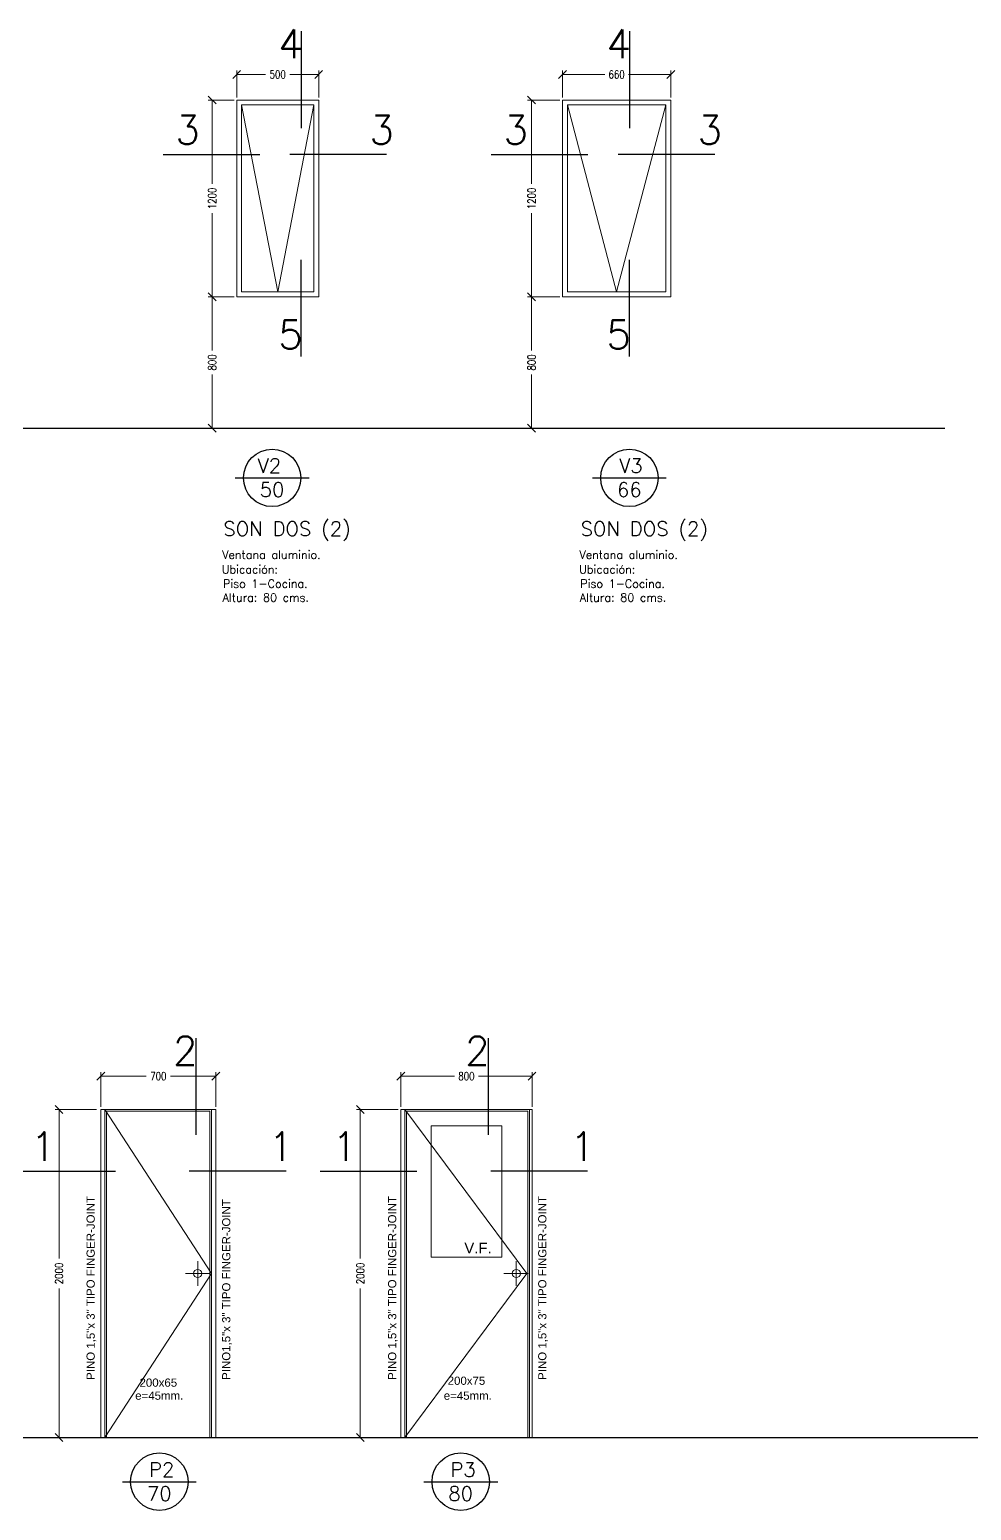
# Model space of a CAD drawing. Header units: metres. Extents: x -40 to 265, y 63 to 163.
# Drawn here: x 253.64 to 259.38, y 145.2 to 154.23 of the extents above; entities that cross this region are included whole.
import ezdxf
from ezdxf.enums import TextEntityAlignment as Align

# ---------------------------------------------------------------- set-up
doc = ezdxf.new("R2010")
doc.units = ezdxf.units.M
doc.header["$LTSCALE"] = 5
doc.header["$MEASUREMENT"] = 0
doc.layers.get('0').update_dxf_attribs({"color": 30})
doc.layers.get('DEFPOINTS').update_dxf_attribs({"color": 210})
for name, color, linetype, lineweight in [('A-ANNO-DIMS', 3, 'Continuous', 18), ('A-ANNO-TEXT', 3, 'Continuous', 18), ('A-DETL-GRPH', 4, 'Continuous', 25), ('A-DETL-MBND', 3, 'Continuous', 18), ('A-DETL-MCUT', 4, 'Continuous', 25)]:
    doc.layers.add(name, color=color, linetype=linetype, lineweight=lineweight)
doc.styles.add('E-ARIAL', font='arial.ttf')
doc.styles.add('E-ROMANS', font='romans.shx', dxfattribs={"width": 0.8})
doc.dimstyles.new('E-0020_TICK_24', dxfattribs={"dimscale": 0.001, "dimtxt": 48, "dimasz": 48, "dimexe": 24, "dimexo": 16, "dimgap": 24, "dimtad": 0, "dimdec": 0, "dimlfac": 1000, "dimzin": 0, "dimdsep": 46, "dimtxsty": 'E-ROMANS', "dimblk": 'OBLIQUE', "dimcen": 24, "dimclrd": 256, "dimclre": 256, "dimclrt": 256, "dimadec": 0, "dimazin": 0, "dimtfac": 1, "dimtdec": 0, "dimtmove": 1, "dimatfit": 3, "dimldrblk": 'OPEN90', "dimfxl": 1, "dimtfill": 1, "dimtolj": 1, "dimtzin": 0, "dimlwd": -1, "dimarcsym": 0})

# ---------------------------------------------------------------- blocks, each defined once
blk = doc.blocks.new('_Oblique')
at = {"color": 0, "linetype": 'ByBlock', "lineweight": -2}
blk.add_line((-0.5, -0.5), (0.5, 0.5), dxfattribs=at)
blk = doc.blocks.new('*D129')
at = {"layer": 'A-ANNO-DIMS', "lineweight": -2, "transparency": 16777216}
for p, q in [((254.8977, 153.8124), (254.8977, 153.9761)), ((255.3977, 153.8124), (255.3977, 153.9761))]:
    blk.add_line(p, q, dxfattribs=at)
at = {"layer": 'A-ANNO-DIMS', "transparency": 16777216}
for p, q in [((254.8977, 153.9521), (255.0743, 153.9521)), ((255.3977, 153.9521), (255.2211, 153.9521))]:
    blk.add_line(p, q, dxfattribs=at)
at = {"layer": 'DEFPOINTS', "color": 0, "transparency": 16777216}
for p in [(255.3977, 153.9521), (254.8977, 153.7964), (255.3977, 153.7964)]:
    blk.add_point(p, dxfattribs=at)
at = {"layer": 'A-ANNO-DIMS', "transparency": 16777216, "xscale": 0.048, "yscale": 0.048, "zscale": 0.048, "rotation": 180}
blk.add_blockref('_Oblique', (254.8977, 153.9521), dxfattribs=at)
at = {"layer": 'A-ANNO-DIMS', "transparency": 16777216, "xscale": 0.048, "yscale": 0.048, "zscale": 0.048}
blk.add_blockref('_Oblique', (255.3977, 153.9521), dxfattribs=at)
at = {"layer": 'A-ANNO-DIMS', "transparency": 16777216, "insert": (255.1477, 153.9521), "char_height": 0.048, "attachment_point": 5, "style": 'E-ROMANS', "bg_fill": 3, "box_fill_scale": 1.25, "bg_fill_color": 256, "bg_fill_true_color": 13158600, "bg_fill_transparency": 0}
blk.add_mtext('\\A1;500', dxfattribs=at)
blk = doc.blocks.new('_Open90')
at = {"color": 0, "linetype": 'ByBlock', "lineweight": -2}
for p, q in [((0, 0), (-1, 0)), ((-0.5, 0.5), (0, 0)), ((0, 0), (-0.5, -0.5))]:
    blk.add_line(p, q, dxfattribs=at)
blk = doc.blocks.new('*D131')
at = {"layer": 'A-ANNO-DIMS', "lineweight": -2, "transparency": 16777216}
for p, q in [((254.044, 147.6423), (253.7908, 147.6423)), ((254.044, 145.6423), (253.7908, 145.6423))]:
    blk.add_line(p, q, dxfattribs=at)
at = {"layer": 'A-ANNO-DIMS', "transparency": 16777216}
for p, q in [((253.8148, 147.6423), (253.8148, 146.734)), ((253.8148, 145.6423), (253.8148, 146.5506))]:
    blk.add_line(p, q, dxfattribs=at)
at = {"layer": 'DEFPOINTS', "color": 0, "transparency": 16777216}
for p in [(254.06, 147.6423), (253.8148, 145.6423), (254.06, 145.6423)]:
    blk.add_point(p, dxfattribs=at)
at = {"layer": 'A-ANNO-DIMS', "transparency": 16777216, "xscale": 0.048, "yscale": 0.048, "zscale": 0.048}
for p, rotation in [((253.8148, 147.6423), 90), ((253.8148, 145.6423), 270)]:
    blk.add_blockref('_Oblique', p, dxfattribs=dict(at, rotation=rotation))
at = {"layer": 'A-ANNO-DIMS', "transparency": 16777216, "insert": (253.8148, 146.6423), "char_height": 0.048, "attachment_point": 5, "rotation": 90, "style": 'E-ROMANS', "bg_fill": 3, "box_fill_scale": 1.25, "bg_fill_color": 256, "bg_fill_true_color": 13158600, "bg_fill_transparency": 0}
blk.add_mtext('\\A1;2000', dxfattribs=at)
blk = doc.blocks.new('*D132')
at = {"layer": 'A-ANNO-DIMS', "lineweight": -2, "transparency": 16777216}
for p, q in [((255.8819, 147.6423), (255.6271, 147.6423)), ((255.8819, 145.6423), (255.6271, 145.6423))]:
    blk.add_line(p, q, dxfattribs=at)
at = {"layer": 'A-ANNO-DIMS', "transparency": 16777216}
for p, q in [((255.6511, 147.6423), (255.6511, 146.734)), ((255.6511, 145.6423), (255.6511, 146.5506))]:
    blk.add_line(p, q, dxfattribs=at)
at = {"layer": 'DEFPOINTS', "color": 0, "transparency": 16777216}
for p in [(255.8979, 147.6423), (255.6511, 145.6423), (255.8979, 145.6423)]:
    blk.add_point(p, dxfattribs=at)
at = {"layer": 'A-ANNO-DIMS', "transparency": 16777216, "xscale": 0.048, "yscale": 0.048, "zscale": 0.048}
for p, rotation in [((255.6511, 147.6423), 90), ((255.6511, 145.6423), 270)]:
    blk.add_blockref('_Oblique', p, dxfattribs=dict(at, rotation=rotation))
at = {"layer": 'A-ANNO-DIMS', "transparency": 16777216, "insert": (255.6511, 146.6423), "char_height": 0.048, "attachment_point": 5, "rotation": 90, "style": 'E-ROMANS', "bg_fill": 3, "box_fill_scale": 1.25, "bg_fill_color": 256, "bg_fill_true_color": 13158600, "bg_fill_transparency": 0}
blk.add_mtext('\\A1;2000', dxfattribs=at)
blk = doc.blocks.new('*D135')
at = {"layer": 'A-ANNO-DIMS', "lineweight": -2, "transparency": 16777216}
for p, q in [((254.8817, 153.7964), (254.7246, 153.7964)), ((254.8817, 152.5964), (254.7246, 152.5964))]:
    blk.add_line(p, q, dxfattribs=at)
at = {"layer": 'A-ANNO-DIMS', "transparency": 16777216}
for p, q in [((254.7486, 153.7964), (254.7486, 153.2853)), ((254.7486, 152.5964), (254.7486, 153.1075))]:
    blk.add_line(p, q, dxfattribs=at)
at = {"layer": 'DEFPOINTS', "color": 0, "transparency": 16777216}
for p in [(254.8977, 153.7964), (254.7486, 152.5964), (254.8977, 152.5964)]:
    blk.add_point(p, dxfattribs=at)
at = {"layer": 'A-ANNO-DIMS', "transparency": 16777216, "xscale": 0.048, "yscale": 0.048, "zscale": 0.048}
for p, rotation in [((254.7486, 153.7964), 90), ((254.7486, 152.5964), 270)]:
    blk.add_blockref('_Oblique', p, dxfattribs=dict(at, rotation=rotation))
at = {"layer": 'A-ANNO-DIMS', "transparency": 16777216, "insert": (254.7486, 153.1964), "char_height": 0.048, "attachment_point": 5, "rotation": 90, "style": 'E-ROMANS', "bg_fill": 3, "box_fill_scale": 1.25, "bg_fill_color": 256, "bg_fill_true_color": 13158600, "bg_fill_transparency": 0}
blk.add_mtext('\\A1;1200', dxfattribs=at)
blk = doc.blocks.new('*D136')
at = {"layer": 'A-ANNO-DIMS', "lineweight": -2, "transparency": 16777216}
for p, q in [((256.8677, 153.7964), (256.6712, 153.7964)), ((256.8677, 152.5964), (256.6712, 152.5964))]:
    blk.add_line(p, q, dxfattribs=at)
at = {"layer": 'A-ANNO-DIMS', "transparency": 16777216}
for p, q in [((256.6952, 153.7964), (256.6952, 153.2853)), ((256.6952, 152.5964), (256.6952, 153.1075))]:
    blk.add_line(p, q, dxfattribs=at)
at = {"layer": 'DEFPOINTS', "color": 0, "transparency": 16777216}
for p in [(256.8837, 153.7964), (256.6952, 152.5964), (256.8837, 152.5964)]:
    blk.add_point(p, dxfattribs=at)
at = {"layer": 'A-ANNO-DIMS', "transparency": 16777216, "xscale": 0.048, "yscale": 0.048, "zscale": 0.048}
for p, rotation in [((256.6952, 153.7964), 90), ((256.6952, 152.5964), 270)]:
    blk.add_blockref('_Oblique', p, dxfattribs=dict(at, rotation=rotation))
at = {"layer": 'A-ANNO-DIMS', "transparency": 16777216, "insert": (256.6952, 153.1964), "char_height": 0.048, "attachment_point": 5, "rotation": 90, "style": 'E-ROMANS', "bg_fill": 3, "box_fill_scale": 1.25, "bg_fill_color": 256, "bg_fill_true_color": 13158600, "bg_fill_transparency": 0}
blk.add_mtext('\\A1;1200', dxfattribs=at)
blk = doc.blocks.new('*D137')
at = {"layer": 'A-ANNO-DIMS', "lineweight": -2, "transparency": 16777216}
for p, q in [((256.8837, 153.8124), (256.8837, 153.9761)), ((257.5437, 153.8124), (257.5437, 153.9761))]:
    blk.add_line(p, q, dxfattribs=at)
at = {"layer": 'A-ANNO-DIMS', "transparency": 16777216}
for p, q in [((256.8837, 153.9521), (257.1412, 153.9521)), ((257.5437, 153.9521), (257.2861, 153.9521))]:
    blk.add_line(p, q, dxfattribs=at)
at = {"layer": 'DEFPOINTS', "color": 0, "transparency": 16777216}
for p in [(257.5437, 153.9521), (256.8837, 153.7964), (257.5437, 153.7964)]:
    blk.add_point(p, dxfattribs=at)
at = {"layer": 'A-ANNO-DIMS', "transparency": 16777216, "xscale": 0.048, "yscale": 0.048, "zscale": 0.048, "rotation": 180}
blk.add_blockref('_Oblique', (256.8837, 153.9521), dxfattribs=at)
at = {"layer": 'A-ANNO-DIMS', "transparency": 16777216, "xscale": 0.048, "yscale": 0.048, "zscale": 0.048}
blk.add_blockref('_Oblique', (257.5437, 153.9521), dxfattribs=at)
at = {"layer": 'A-ANNO-DIMS', "transparency": 16777216, "insert": (257.2137, 153.9521), "char_height": 0.048, "attachment_point": 5, "style": 'E-ROMANS', "bg_fill": 3, "box_fill_scale": 1.25, "bg_fill_color": 256, "bg_fill_true_color": 13158600, "bg_fill_transparency": 0}
blk.add_mtext('\\A1;660', dxfattribs=at)
blk = doc.blocks.new('*D141')
at = {"layer": 'A-ANNO-DIMS', "lineweight": -2, "transparency": 16777216}
for p, q in [((254.07, 147.6583), (254.07, 147.869)), ((254.77, 147.6583), (254.77, 147.869))]:
    blk.add_line(p, q, dxfattribs=at)
at = {"layer": 'A-ANNO-DIMS', "transparency": 16777216}
for p, q in [((254.07, 147.845), (254.3466, 147.845)), ((254.77, 147.845), (254.4934, 147.845))]:
    blk.add_line(p, q, dxfattribs=at)
at = {"layer": 'DEFPOINTS', "color": 0, "transparency": 16777216}
for p in [(254.77, 147.845), (254.07, 147.6423), (254.77, 147.6423)]:
    blk.add_point(p, dxfattribs=at)
at = {"layer": 'A-ANNO-DIMS', "transparency": 16777216, "xscale": 0.048, "yscale": 0.048, "zscale": 0.048, "rotation": 180}
blk.add_blockref('_Oblique', (254.07, 147.845), dxfattribs=at)
at = {"layer": 'A-ANNO-DIMS', "transparency": 16777216, "xscale": 0.048, "yscale": 0.048, "zscale": 0.048}
blk.add_blockref('_Oblique', (254.77, 147.845), dxfattribs=at)
at = {"layer": 'A-ANNO-DIMS', "transparency": 16777216, "insert": (254.42, 147.845), "char_height": 0.048, "attachment_point": 5, "style": 'E-ROMANS', "bg_fill": 3, "box_fill_scale": 1.25, "bg_fill_color": 256, "bg_fill_true_color": 13158600, "bg_fill_transparency": 0}
blk.add_mtext('\\A1;700', dxfattribs=at)
blk = doc.blocks.new('*D142')
at = {"layer": 'A-ANNO-DIMS', "lineweight": -2, "transparency": 16777216}
for p, q in [((255.8979, 147.6583), (255.8979, 147.869)), ((256.6979, 147.6583), (256.6979, 147.869))]:
    blk.add_line(p, q, dxfattribs=at)
at = {"layer": 'A-ANNO-DIMS', "transparency": 16777216}
for p, q in [((255.8979, 147.845), (256.2245, 147.845)), ((256.6979, 147.845), (256.3712, 147.845))]:
    blk.add_line(p, q, dxfattribs=at)
at = {"layer": 'DEFPOINTS', "color": 0, "transparency": 16777216}
for p in [(256.6979, 147.845), (255.8979, 147.6423), (256.6979, 147.6423)]:
    blk.add_point(p, dxfattribs=at)
at = {"layer": 'A-ANNO-DIMS', "transparency": 16777216, "xscale": 0.048, "yscale": 0.048, "zscale": 0.048, "rotation": 180}
blk.add_blockref('_Oblique', (255.8979, 147.845), dxfattribs=at)
at = {"layer": 'A-ANNO-DIMS', "transparency": 16777216, "xscale": 0.048, "yscale": 0.048, "zscale": 0.048}
blk.add_blockref('_Oblique', (256.6979, 147.845), dxfattribs=at)
at = {"layer": 'A-ANNO-DIMS', "transparency": 16777216, "insert": (256.2979, 147.845), "char_height": 0.048, "attachment_point": 5, "style": 'E-ROMANS', "bg_fill": 3, "box_fill_scale": 1.25, "bg_fill_color": 256, "bg_fill_true_color": 13158600, "bg_fill_transparency": 0}
blk.add_mtext('\\A1;800', dxfattribs=at)
blk = doc.blocks.new('*D144')
at = {"layer": 'A-ANNO-DIMS', "lineweight": -2, "transparency": 16777216}
for p, q in [((254.8817, 152.5964), (254.7246, 152.5964)), ((254.8817, 151.7964), (254.7246, 151.7964))]:
    blk.add_line(p, q, dxfattribs=at)
at = {"layer": 'A-ANNO-DIMS', "transparency": 16777216}
for p, q in [((254.7486, 152.5964), (254.7486, 152.2698)), ((254.7486, 151.7964), (254.7486, 152.123))]:
    blk.add_line(p, q, dxfattribs=at)
at = {"layer": 'DEFPOINTS', "color": 0, "transparency": 16777216}
for p in [(254.8977, 152.5964), (254.7486, 151.7964), (254.8977, 151.7964)]:
    blk.add_point(p, dxfattribs=at)
at = {"layer": 'A-ANNO-DIMS', "transparency": 16777216, "xscale": 0.048, "yscale": 0.048, "zscale": 0.048}
for p, rotation in [((254.7486, 152.5964), 90), ((254.7486, 151.7964), 270)]:
    blk.add_blockref('_Oblique', p, dxfattribs=dict(at, rotation=rotation))
at = {"layer": 'A-ANNO-DIMS', "transparency": 16777216, "insert": (254.7486, 152.1964), "char_height": 0.048, "attachment_point": 5, "rotation": 90, "style": 'E-ROMANS', "bg_fill": 3, "box_fill_scale": 1.25, "bg_fill_color": 256, "bg_fill_true_color": 13158600, "bg_fill_transparency": 0}
blk.add_mtext('\\A1;800', dxfattribs=at)
blk = doc.blocks.new('*D145')
at = {"layer": 'A-ANNO-DIMS', "lineweight": -2, "transparency": 16777216}
for p, q in [((256.8677, 152.5964), (256.6712, 152.5964)), ((256.8677, 151.7964), (256.6712, 151.7964))]:
    blk.add_line(p, q, dxfattribs=at)
at = {"layer": 'A-ANNO-DIMS', "transparency": 16777216}
for p, q in [((256.6952, 152.5964), (256.6952, 152.2698)), ((256.6952, 151.7964), (256.6952, 152.123))]:
    blk.add_line(p, q, dxfattribs=at)
at = {"layer": 'DEFPOINTS', "color": 0, "transparency": 16777216}
for p in [(256.8837, 152.5964), (256.6952, 151.7964), (256.8837, 151.7964)]:
    blk.add_point(p, dxfattribs=at)
at = {"layer": 'A-ANNO-DIMS', "transparency": 16777216, "xscale": 0.048, "yscale": 0.048, "zscale": 0.048}
for p, rotation in [((256.6952, 152.5964), 90), ((256.6952, 151.7964), 270)]:
    blk.add_blockref('_Oblique', p, dxfattribs=dict(at, rotation=rotation))
at = {"layer": 'A-ANNO-DIMS', "transparency": 16777216, "insert": (256.6952, 152.1964), "char_height": 0.048, "attachment_point": 5, "rotation": 90, "style": 'E-ROMANS', "bg_fill": 3, "box_fill_scale": 1.25, "bg_fill_color": 256, "bg_fill_true_color": 13158600, "bg_fill_transparency": 0}
blk.add_mtext('\\A1;800', dxfattribs=at)
blk = doc.blocks.new('QM-ARQ-DET')
at = {"layer": 'A-DETL-GRPH'}
for p, q in [((257.2914, 154.2153), (257.2914, 153.6256)), ((254.4486, 153.4635), (255.0383, 153.4635)), ((255.8119, 153.4635), (255.2221, 153.4635)), ((256.4486, 153.4635), (257.0383, 153.4635)), ((257.8119, 153.4635), (257.2221, 153.4635)), ((255.2914, 152.232), (255.2914, 152.8217)), ((257.2914, 152.232), (257.2914, 152.8217)), ((254.6495, 148.0777), (254.6495, 147.4879)), ((256.4303, 148.0777), (256.4303, 147.4879)), ((253.5685, 147.2658), (254.1583, 147.2658)), ((255.1984, 147.2658), (254.6086, 147.2658)), ((255.4064, 147.2658), (255.9961, 147.2658)), ((257.0363, 147.2658), (256.4465, 147.2658))]:
    blk.add_line(p, q, dxfattribs=at)
for points in [[(254.8888, 151.4927), (255.3388, 151.4927)], [(257.0665, 151.4927), (257.5165, 151.4927)], [(254.2013, 145.3729), (254.6513, 145.3729)], [(256.0386, 145.3729), (256.4886, 145.3729)]]:
    blk.add_lwpolyline(points, dxfattribs=at)
for centre in [(255.1138, 151.4927), (257.2915, 151.4927), (254.4263, 145.3729), (256.2636, 145.3729)]:
    blk.add_circle(centre, 0.175, dxfattribs=at)
at = {"layer": 'A-DETL-MBND'}
for p, q in [((257.5437, 153.7964), (256.8837, 153.7964)), ((256.8837, 153.7964), (256.8837, 152.5964)), ((257.5137, 153.7664), (256.9137, 153.7664)), ((256.9137, 153.7664), (256.9137, 152.6264)), ((257.5137, 152.6264), (257.5137, 153.7664)), ((257.5437, 152.5964), (257.5437, 153.7964)), ((255.3977, 152.5964), (254.8977, 152.5964)), ((255.3677, 152.6264), (254.9277, 152.6264)), ((256.8837, 152.5964), (257.5437, 152.5964)), ((256.9137, 152.6264), (257.5137, 152.6264)), ((254.07, 145.6423), (254.07, 147.6423)), ((254.07, 147.6423), (254.77, 147.6423)), ((254.095, 145.6423), (254.095, 147.6423)), ((254.095, 147.6423), (254.745, 147.6423)), ((254.105, 145.6423), (254.105, 147.6323)), ((254.105, 147.6323), (254.735, 147.6323)), ((254.735, 145.6423), (254.735, 147.6323)), ((254.745, 145.6423), (254.745, 147.6423)), ((254.77, 145.6423), (254.77, 147.6423)), ((255.8979, 147.6423), (255.8979, 145.6423)), ((255.8979, 147.6423), (256.6979, 147.6423)), ((255.9229, 145.6423), (255.9229, 147.6423)), ((256.6729, 147.6323), (256.6729, 145.6423)), ((256.6979, 145.6423), (256.6979, 147.6423)), ((254.66, 146.5673), (254.66, 146.7173)), ((256.6019, 146.5673), (256.6019, 146.7173)), ((254.585, 146.6423), (254.735, 146.6423)), ((256.5269, 146.6423), (256.6769, 146.6423)), ((255.8979, 145.6423), (256.6979, 145.6423))]:
    blk.add_line(p, q, dxfattribs=at)
at = {"layer": 'A-DETL-MBND', "ltscale": 0.8}
for p, q in [((256.9137, 153.7664), (257.2137, 152.6264)), ((257.2137, 152.6264), (257.5137, 153.7664)), ((254.095, 147.6423), (254.745, 146.6423)), ((254.745, 146.6423), (254.095, 145.6423))]:
    blk.add_line(p, q, dxfattribs=at)
blk.add_lwpolyline([(255.9229, 147.6423), (256.6669, 146.6423), (255.9229, 145.6423)], dxfattribs=at)
at = {"layer": 'A-DETL-MBND'}
blk.add_lwpolyline([(256.0829, 147.5423), (256.5129, 147.5423), (256.5129, 146.7423), (256.0829, 146.7423)], close=True, dxfattribs=at)
blk.add_circle((254.66, 146.6423), 0.025, dxfattribs=at)
at = {"layer": 'A-DETL-MBND', "ltscale": 0.8}
blk.add_circle((256.6019, 146.6423), 0.025, dxfattribs=at)
at = {"layer": 'A-DETL-MCUT'}
for p, q in [((250.9036, 151.7964), (259.2138, 151.7964)), ((249.0896, 145.6423), (260.2882, 145.6423))]:
    blk.add_line(p, q, dxfattribs=at)
at = {"layer": 'A-ANNO-TEXT', "style": 'E-ROMANS'}
for s, height, p in [('4', 0.175, (255.1509, 154.0506)), ('4', 0.175, (257.1509, 154.0506)), ('3', 0.175, (254.5236, 153.5275)), ('3', 0.175, (255.7063, 153.5275)), ('3', 0.175, (256.5236, 153.5275)), ('3', 0.175, (257.7063, 153.5275)), ('5', 0.175, (255.1509, 152.2789)), ('5', 0.175, (257.1509, 152.2789)), ('V2', 0.0875, (255.0258, 151.523)), ('V3', 0.0875, (257.2291, 151.523)), ('50', 0.0875, (255.0384, 151.3768)), ('66', 0.0875, (257.2161, 151.3768)), ('SON DOS (2)', 0.0875, (254.8164, 151.1384)), ('SON DOS (2)', 0.0875, (256.994, 151.1384)), ('Ventana aluminio.', 0.05, (254.8095, 150.9992)), ('Ventana aluminio.', 0.05, (256.9872, 150.9992)), ('Ubicación: ', 0.05, (254.807, 150.9098)), ('Ubicación: ', 0.05, (256.9847, 150.9098)), ('Piso 1-Cocina.', 0.05, (254.814, 150.8229)), ('Piso 1-Cocina.', 0.05, (256.9917, 150.8229)), ('Altura: 80 cms.', 0.05, (254.8117, 150.7379)), ('Altura: 80 cms.', 0.05, (256.9893, 150.7379)), ('2', 0.175, (254.509, 147.9129)), ('2', 0.175, (256.2898, 147.9129)), ('1', 0.175, (253.6436, 147.3299)), ('1', 0.175, (255.0928, 147.3299)), ('1', 0.175, (255.4815, 147.3299)), ('1', 0.175, (256.9307, 147.3299)), ('P2', 0.0875, (254.3639, 145.4032)), ('P3', 0.0875, (256.2012, 145.4032)), ('70', 0.0875, (254.3508, 145.257)), ('80', 0.0875, (256.1881, 145.257))]:
    blk.add_text(s, height=height, dxfattribs=at).set_placement(p)
at = {"layer": 'A-ANNO-TEXT', "style": 'E-ARIAL'}
for s, p in [('PINO 1,5"x 3" TIPO FINGER-JOINT', (254.0076, 145.9938)), ('PINO1,5"x 3" TIPO FINGER-JOINT', (254.8341, 145.9938)), ('PINO 1,5"x 3" TIPO FINGER-JOINT', (255.8455, 145.9938)), ('PINO 1,5"x 3" TIPO FINGER-JOINT', (256.7606, 145.9938))]:
    blk.add_text(s, height=0.05, rotation=90, dxfattribs=at).set_placement(p, align=Align.MIDDLE_LEFT)
blk.add_text('V.F.', height=0.065, dxfattribs=at).set_placement((256.3685, 146.7976), align=Align.MIDDLE)
for s, p in [('200x65', (254.3056, 145.9768)), ('200x75', (256.1837, 145.9885)), ('e=45mm.', (254.2791, 145.8974)), ('e=45mm.', (256.16, 145.8974))]:
    blk.add_text(s, height=0.05, dxfattribs=at).set_placement(p, align=Align.MIDDLE_LEFT)
at = {"layer": 'A-ANNO-DIMS'}
dim = blk.add_linear_dim(base=(255.3977, 153.9521), p1=(254.8977, 153.7964), p2=(255.3977, 153.7964), dimstyle='E-0020_TICK_24', dxfattribs=at)
dim.commit()
dim.dimension.update_dxf_attribs({"geometry": '*D129', "text_midpoint": (255.1477, 153.9521)})
at = {"layer": 'A-DETL-GRPH'}
blk.add_line((255.2914, 154.2153), (255.2914, 153.6256), dxfattribs=at)
at = {"layer": 'A-DETL-MBND'}
for p, q in [((254.8977, 153.7964), (255.3977, 153.7964)), ((254.8977, 152.5964), (254.8977, 153.7964)), ((254.9277, 153.7664), (255.3677, 153.7664)), ((254.9277, 152.6264), (254.9277, 153.7664)), ((255.3677, 153.7664), (255.3677, 152.6264)), ((255.3977, 153.7964), (255.3977, 152.5964))]:
    blk.add_line(p, q, dxfattribs=at)
at = {"layer": 'A-DETL-MBND', "ltscale": 0.8}
for p, q in [((254.9277, 153.7664), (255.1477, 152.6264)), ((255.1477, 152.6264), (255.3677, 153.7664))]:
    blk.add_line(p, q, dxfattribs=at)
at = {"layer": 'A-ANNO-DIMS'}
for base, p1, p2, picture, middle in [((256.6952, 152.5964), (256.8837, 153.7964), (256.8837, 152.5964), '*D136', (256.6952, 153.1964)), ((253.8148, 145.6423), (254.06, 147.6423), (254.06, 145.6423), '*D131', (253.8148, 146.6423)), ((255.6511, 145.6423), (255.8979, 147.6423), (255.8979, 145.6423), '*D132', (255.6511, 146.6423))]:
    dim = blk.add_linear_dim(base=base, p1=p1, p2=p2, angle=90, dimstyle='E-0020_TICK_24', dxfattribs=at)
    dim.commit()
    dim.dimension.update_dxf_attribs({"geometry": picture, "text_midpoint": middle})
for base, p1, p2, picture, middle in [((257.5437, 153.9521), (256.8837, 153.7964), (257.5437, 153.7964), '*D137', (257.2137, 153.9521)), ((254.77, 147.845), (254.07, 147.6423), (254.77, 147.6423), '*D141', (254.42, 147.845)), ((256.6979, 147.845), (255.8979, 147.6423), (256.6979, 147.6423), '*D142', (256.2979, 147.845))]:
    dim = blk.add_linear_dim(base=base, p1=p1, p2=p2, dimstyle='E-0020_TICK_24', dxfattribs=at)
    dim.commit()
    dim.dimension.update_dxf_attribs({"geometry": picture, "text_midpoint": middle})
for base, p1, p2, picture, middle in [((254.7486, 152.5964), (254.8977, 153.7964), (254.8977, 152.5964), '*D135', (254.7486, 153.1964)), ((256.6952, 151.7964), (256.8837, 152.5964), (256.8837, 151.7964), '*D145', (256.6952, 152.1964))]:
    dim = blk.add_linear_dim(base=base, p1=p1, p2=p2, angle=90, dimstyle='E-0020_TICK_24', dxfattribs=at)
    dim.commit()
    dim.dimension.update_dxf_attribs({"geometry": picture, "text_midpoint": middle})
at = {"layer": 'A-DETL-MBND'}
for p, q in [((255.9329, 145.6423), (255.9329, 147.6323)), ((255.9329, 147.6323), (256.6729, 147.6323)), ((256.6829, 147.6423), (256.6829, 145.6423))]:
    blk.add_line(p, q, dxfattribs=at)
at = {"layer": 'A-ANNO-DIMS'}
dim = blk.add_linear_dim(base=(254.7486, 151.7964), p1=(254.8977, 152.5964), p2=(254.8977, 151.7964), angle=90, dimstyle='E-0020_TICK_24', dxfattribs=at)
dim.commit()
dim.dimension.update_dxf_attribs({"geometry": '*D144', "text_midpoint": (254.7486, 152.1964)})

msp = doc.modelspace()

# ---------------------------------------------------------------- block references
at = {"layer": 'A-DETL-MBND'}
msp.add_blockref('QM-ARQ-DET', (0, 0), dxfattribs=at)

doc.saveas('drawing.dxf')
